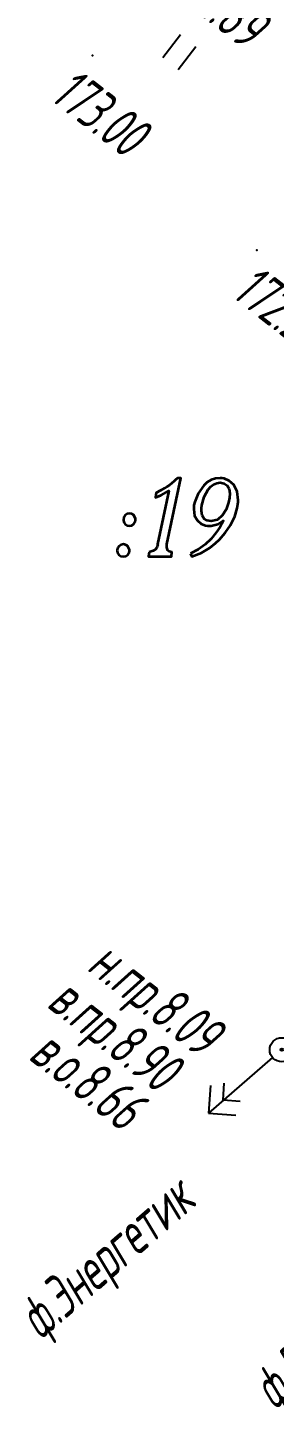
# Model space of a CAD drawing. Header units: millimetres. Extents: x -1799 to 6962, y -1020 to 4121.
# Drawn here: x 6252.4 to 6272.8, y 57.1 to 171.5 of the extents above; entities that cross this region are included whole.
import ezdxf

# ---------------------------------------------------------------- set-up
doc = ezdxf.new("R2010")
doc.units = ezdxf.units.MM
doc.linetypes.add('CONTI', pattern=[0])
doc.layers.add('10', color=1, linetype='Continuous', lineweight=35)
for name, color, linetype in [('NAD_MDEFAULT', 7, 'CONTI'), ('PI_OTDEFAULT', 172, 'CONTI'), ('PI_TTDEFAULT', 5, 'CONTI'), ('PLN_O', 7, 'CONTI'), ('SIT_LDEFAULT', 7, 'CONTI'), ('USLZNDEFAULT', 7, 'CONTI')]:
    doc.layers.add(name, color=color, linetype=linetype)
doc.styles.add('eskd', font='spds.shx', dxfattribs={"width": 1.2, "oblique": 15})

# ---------------------------------------------------------------- blocks, each defined once
blk = doc.blocks.new('BL_26')
at = {"color": 0}
for radius in [1, 0.1]:
    blk.add_circle((0, 0), radius, dxfattribs=at)
blk = doc.blocks.new('BL_2011')
at = {"color": 0}
for p, q in [((0, 0), (0, 2.4)), ((1.6, 0), (1.6, 2.4))]:
    blk.add_line(p, q, dxfattribs=at)

msp = doc.modelspace()

# ---------------------------------------------------------------- linework, layer by layer
at = {"layer": '10'}
for points in [[(6262.46, 128.21), (6262.4, 127.83), (6264.29, 127.83), (6264.34, 128.21), (6264.12, 128.26), (6264, 128.35), (6263.93, 128.58), (6263.93, 128.63), (6263.93, 128.66), (6263.93, 128.69), (6263.93, 128.74), (6263.93, 128.76), (6263.93, 128.8), (6263.93, 128.85), (6265.07, 134.32), (6264.79, 134.32), (6264.64, 134.18), (6264.52, 134.05), (6264.13, 133.74), (6263.93, 133.6), (6263.73, 133.48), (6263.4, 133.28), (6263.04, 133.09), (6262.98, 132.72), (6263.45, 132.91), (6264.09, 133.25), (6263.15, 128.85), (6263.16, 128.82), (6263.14, 128.76), (6263.12, 128.69), (6263.08, 128.59), (6263, 128.46), (6262.8, 128.3)], [(6265.88, 128.08), (6265.99, 127.83), (6266.77, 128.15), (6267.46, 128.56), (6267.93, 128.94), (6268.26, 129.24), (6268.73, 129.79), (6269.17, 130.44), (6269.52, 131.14), (6269.73, 131.84), (6269.79, 132.15), (6269.81, 132.36), (6269.81, 132.48), (6269.71, 133.21), (6269.44, 133.75), (6269.07, 134.1), (6268.66, 134.29), (6268.48, 134.32), (6268.31, 134.32), (6267.93, 134.28), (6267.58, 134.17), (6267.26, 133.97), (6266.96, 133.7), (6266.49, 133.05), (6266.22, 132.35), (6266.15, 132.07), (6266.14, 131.75), (6266.21, 131.21), (6266.44, 130.81), (6266.76, 130.54), (6267.12, 130.4), (6267.28, 130.38), (6267.42, 130.38), (6267.5, 130.38), (6267.58, 130.38), (6268.12, 130.52), (6268.54, 130.79), (6268.59, 130.79), (6268.33, 130.29), (6268, 129.82), (6267.57, 129.31), (6267.07, 128.83), (6266.5, 128.41)], [(6268.51, 131.24), (6268.09, 130.88), (6267.57, 130.76), (6267.26, 130.81), (6267.01, 130.95), (6266.83, 131.22), (6266.77, 131.6), (6266.77, 131.84), (6266.8, 132.07), (6267, 132.76), (6267.33, 133.36), (6267.54, 133.61), (6267.78, 133.79), (6268.04, 133.9), (6268.32, 133.94), (6268.64, 133.88), (6268.9, 133.71), (6269.07, 133.43), (6269.13, 133.05), (6269.1, 132.68), (6269.02, 132.29), (6268.82, 131.73)], [(6260.47, 131.25), (6260.36, 131.09), (6260.33, 130.88), (6260.36, 130.67), (6260.48, 130.51), (6260.65, 130.41), (6260.83, 130.38), (6261.03, 130.41), (6261.19, 130.53), (6261.31, 130.69), (6261.34, 130.88), (6261.34, 130.93), (6261.34, 130.99), (6261.17, 131.27), (6261.02, 131.36), (6260.84, 131.39), (6260.65, 131.36)], [(6259.97, 128.7), (6259.85, 128.54), (6259.82, 128.34), (6259.85, 128.15), (6259.95, 127.98), (6260.11, 127.87), (6260.33, 127.83), (6260.52, 127.87), (6260.69, 127.98), (6260.8, 128.15), (6260.83, 128.34), (6260.83, 128.37), (6260.83, 128.4), (6260.66, 128.71), (6260.5, 128.81), (6260.33, 128.85), (6260.14, 128.81)]]:
    msp.add_lwpolyline(points, close=True, dxfattribs=at)
at = {"layer": 'PI_TTDEFAULT', "color": 5}
for p in [(6257.79, 169.21, 173), (6271.34, 153.14, 172.24)]:
    msp.add_point(p, dxfattribs=at)
at = {"layer": 'SIT_LDEFAULT', "color": 7}
for p, q in [((6272.65, 86.47), (6267.35, 81.9)), ((6267.51, 84.16), (6267.35, 81.9)), ((6268.56, 82.95), (6268.66, 84.36)), ((6269.97, 82.84), (6268.56, 82.95)), ((6267.35, 81.9), (6269.6, 81.73))]:
    msp.add_line(p, q, dxfattribs=at)

# ---------------------------------------------------------------- block references
at = {"layer": 'USLZNDEFAULT', "color": 7, "rotation": 322.0000000000001}
for name, p in [('BL_2011', (6263.58, 169.04)), ('BL_26', (6273.41, 87.12))]:
    msp.add_blockref(name, p, dxfattribs=at)

# ---------------------------------------------------------------- texts
at = {"layer": 'NAD_MDEFAULT', "color": 7, "style": 'eskd', "oblique": 10, "width": 0.8}
for s, p in [('н.пр.8.09', (6257.21, 93.77)), ('в.пр.8.90', (6253.89, 90.74)), ('в.о.8.66', (6252.38, 86.43))]:
    msp.add_text(s, height=3.5, rotation=322, dxfattribs=at).set_placement(p)
at = {"layer": 'PI_OTDEFAULT', "color": 172, "style": 'eskd', "oblique": 10, "width": 0.8}
for s, p in [('172.89', (6263.84, 174.72)), ('173.00', (6254.16, 165.62)), ('172.24', (6269.15, 149.37))]:
    msp.add_text(s, height=3.5, rotation=322, dxfattribs=at).set_placement(p)
at = {"layer": 'PLN_O', "style": 'eskd', "oblique": 10, "width": 0.8}
for s, p in [('ф.Энергетик', (6253.49, 63.09)), ('ф.Гари', (6272.83, 57.3))]:
    msp.add_text(s, height=3.5, rotation=41, dxfattribs=at).set_placement(p)

doc.saveas('drawing.dxf')
